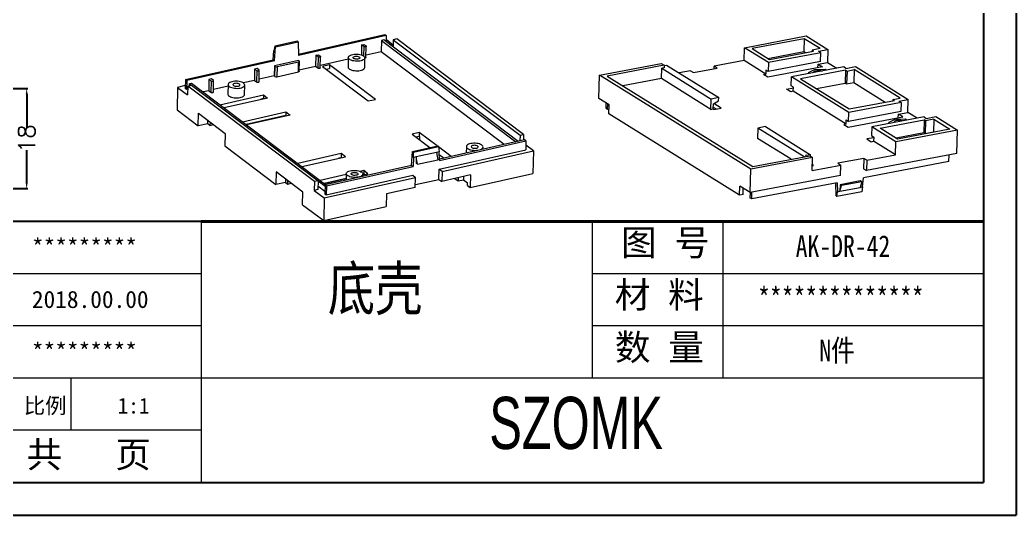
# Model space of a CAD drawing. Header units: inches. Extents: x 2723 to 3980, y 1126 to 1484.
# Drawn here: x 3466.8 to 3646.1, y 1128.8 to 1217.9 of the extents above; entities that cross this region are included whole.
import ezdxf

# ---------------------------------------------------------------- set-up
doc = ezdxf.new("R2010")
doc.units = ezdxf.units.IN
doc.header["$LTSCALE"] = 15
doc.layers.add('文字', color=81, linetype='Continuous')
doc.layers.add('粗实线', color=7, linetype='Continuous', lineweight=30)
doc.layers.add('细实线', color=3, linetype='Continuous', lineweight=9)
doc.styles.get("Standard").update_dxf_attribs({"font": 'txt', "bigfont": 'gbcbig.shx'})
doc.styles.add('宋体', font='', dxfattribs={"width": 0.8, "height": 3.5})
doc.styles.add('长仿宋', font='', dxfattribs={"width": 0.7, "height": 4})
doc.styles.get('宋体').set_extended_font_data('SimSun')
doc.styles.get('长仿宋').set_extended_font_data('SimSun')
doc.dimstyles.new('3', dxfattribs={"dimtxt": 3, "dimasz": 1, "dimexe": 0.18, "dimexo": 0.0625, "dimgap": 0.09, "dimtad": 0, "dimdsep": 46, "dimtxsty": 'Standard', "dimcen": 1, "dimclrd": 3, "dimclre": 3, "dimadec": 0, "dimazin": 2, "dimtfac": 1, "dimtofl": 0, "dimtmove": 0, "dimatfit": 3, "dimfxl": 1, "dimtolj": 1, "dimtzin": 0, "dimarcsym": 0})

# ---------------------------------------------------------------- blocks, each defined once
blk = doc.blocks.new('*D295')
at = {"color": 3, "lineweight": -2}
for p, q in [((3445.11, 1205.54), (3468.17, 1205.54)), ((3467.99, 1204.54), (3467.99, 1198.63)), ((3467.99, 1188.54), (3467.99, 1194.45)), ((3414.35, 1187.54), (3468.17, 1187.54))]:
    blk.add_line(p, q, dxfattribs=at)
at = {"color": 3}
for points in [[(3467.82, 1204.54), (3468.16, 1204.54), (3467.99, 1205.54)], [(3467.82, 1188.54), (3468.16, 1188.54), (3467.99, 1187.54)]]:
    blk.add_solid(points, dxfattribs=at)
at = {"layer": 'Defpoints', "color": 0}
for p in [(3445.05, 1205.54), (3467.99, 1205.54), (3414.29, 1187.54)]:
    blk.add_point(p, dxfattribs=at)
at = {"color": 0, "insert": (3467.99, 1196.54), "char_height": 3, "attachment_point": 5, "rotation": 90}
blk.add_mtext('\\A1;18', dxfattribs=at)

msp = doc.modelspace()

# ---------------------------------------------------------------- linework, layer by layer
for p, q in [((3646.14, 1375.276), (3646.14, 1128.767)), ((3640.271, 1369.406), (3640.271, 1134.636)), ((3499.409, 1181.59), (3428.978, 1181.59)), ((3306.528, 1134.636), (3640.271, 1134.636)), ((3297.506, 1128.767), (3646.14, 1128.767))]:
    msp.add_line(p, q)
at = {"color": 7, "linetype": 'Continuous', "lineweight": 15}
for p, q in [((3516.943, 1211.762), (3532.494, 1215.269)), ((3532.744, 1215.08), (3516.949, 1211.518)), ((3532.494, 1215.269), (3532.744, 1215.08)), ((3532.744, 1215.08), (3532.718, 1213.985)), ((3533.999, 1214.345), (3533.968, 1213.042)), ((3534.648, 1214.492), (3533.999, 1214.345)), ((3533.999, 1214.345), (3556.819, 1197.136)), ((3557.468, 1197.282), (3534.648, 1214.492)), ((3597.228, 1212.908), (3608.353, 1215.016)), ((3608.013, 1214.532), (3598.6, 1212.749)), ((3608.013, 1214.532), (3607.941, 1212.2)), ((3610.893, 1212.742), (3608.013, 1214.532)), ((3608.353, 1215.016), (3612.266, 1212.583)), ((3512.657, 1213.173), (3512.489, 1212.333)), ((3512.622, 1210.542), (3512.807, 1213.06)), ((3516.735, 1214.093), (3512.657, 1213.173)), ((3512.657, 1213.173), (3512.807, 1213.06)), ((3512.807, 1213.06), (3516.885, 1213.98)), ((3516.735, 1214.093), (3516.885, 1213.98)), ((3516.885, 1213.98), (3516.949, 1211.518)), ((3528.292, 1213.401), (3528.249, 1211.612)), ((3528.292, 1213.401), (3528.725, 1213.498)), ((3528.668, 1213.118), (3528.292, 1213.401)), ((3528.725, 1213.498), (3529.1, 1213.215)), ((3529.084, 1211.124), (3529.134, 1213.16)), ((3531.862, 1214.206), (3531.813, 1212.169)), ((3532.295, 1214.303), (3531.862, 1214.206)), ((3531.862, 1214.206), (3556.069, 1195.95)), ((3556.502, 1196.047), (3532.295, 1214.303)), ((3532.821, 1214.257), (3532.724, 1214.235)), ((3533.976, 1213.386), (3532.821, 1214.257)), ((3597.155, 1210.575), (3597.228, 1212.908)), ((3601.554, 1210.219), (3597.228, 1212.908)), ((3598.6, 1212.749), (3601.738, 1210.799)), ((3610.893, 1212.742), (3609.396, 1212.459)), ((3610.554, 1212.259), (3612.266, 1212.583)), ((3612.266, 1212.583), (3612.193, 1210.251)), ((3496.576, 1207.169), (3512.371, 1210.731)), ((3512.371, 1210.731), (3512.489, 1212.333)), ((3512.371, 1210.731), (3512.622, 1210.542)), ((3520.07, 1211.547), (3520.02, 1209.51)), ((3520.07, 1211.547), (3520.503, 1211.644)), ((3520.445, 1211.264), (3520.07, 1211.547)), ((3520.445, 1211.264), (3520.396, 1209.227)), ((3520.503, 1211.644), (3520.878, 1211.361)), ((3520.862, 1209.27), (3520.912, 1211.306)), ((3525.887, 1210.833), (3520.873, 1209.702)), ((3525.894, 1211.142), (3525.852, 1209.422)), ((3528.852, 1209.349), (3528.893, 1211.069)), ((3531.813, 1212.169), (3529.095, 1211.556)), ((3553.952, 1195.472), (3531.813, 1212.169)), ((3601.459, 1210.972), (3607.941, 1212.2)), ((3610.967, 1212.002), (3601.554, 1210.219)), ((3601.738, 1210.799), (3609.654, 1212.298)), ((3607.941, 1212.2), (3608.22, 1212.026)), ((3609.396, 1212.459), (3609.389, 1212.248)), ((3609.396, 1212.459), (3609.654, 1212.298)), ((3610.967, 1212.002), (3610.554, 1212.259)), ((3610.918, 1210.416), (3610.967, 1212.002)), ((3512.622, 1210.542), (3496.826, 1206.981)), ((3509.035, 1209.058), (3508.985, 1207.022)), ((3509.468, 1209.156), (3509.035, 1209.058)), ((3509.035, 1209.058), (3509.41, 1208.775)), ((3509.843, 1208.873), (3509.468, 1209.156)), ((3512.6, 1209.637), (3512.555, 1207.827)), ((3516.927, 1210.613), (3512.6, 1209.637)), ((3512.6, 1209.637), (3512.725, 1209.543)), ((3512.681, 1207.732), (3512.725, 1209.543)), ((3513.066, 1209.497), (3513.022, 1207.687)), ((3513.066, 1209.497), (3516.961, 1210.375)), ((3516.917, 1208.565), (3516.961, 1210.375)), ((3517.052, 1210.519), (3516.927, 1210.613)), ((3517.042, 1208.653), (3517.086, 1210.464)), ((3520.02, 1209.51), (3517.046, 1208.839)), ((3520.396, 1209.227), (3520.02, 1209.51)), ((3522.543, 1209.833), (3521.244, 1209.541)), ((3521.244, 1209.541), (3529.501, 1203.314)), ((3521.934, 1209.021), (3522.526, 1209.155)), ((3522.543, 1209.833), (3522.526, 1209.155)), ((3530.8, 1203.606), (3522.543, 1209.833)), ((3571.127, 1207.964), (3582.252, 1210.071)), ((3582.768, 1209.75), (3572.499, 1207.805)), ((3582.252, 1210.071), (3582.768, 1209.75)), ((3582.268, 1207.336), (3582.326, 1209.202)), ((3582.754, 1209.283), (3582.326, 1209.202)), ((3582.326, 1209.202), (3591.237, 1203.664)), ((3582.768, 1209.75), (3582.754, 1209.283)), ((3582.767, 1209.705), (3583.179, 1209.783)), ((3583.179, 1209.783), (3592.606, 1203.923)), ((3588.044, 1208.43), (3592.323, 1209.241)), ((3591.793, 1209.141), (3591.807, 1209.562)), ((3597.155, 1210.575), (3591.807, 1209.562)), ((3592.323, 1209.241), (3591.807, 1209.562)), ((3601.068, 1208.143), (3597.155, 1210.575)), ((3611.256, 1209.445), (3601.415, 1207.581)), ((3610.918, 1210.416), (3601.504, 1208.633)), ((3601.554, 1210.219), (3601.504, 1208.633)), ((3615.1, 1209.434), (3605.686, 1207.65)), ((3608.74, 1208.456), (3609.85, 1208.981)), ((3609.85, 1208.981), (3611.735, 1209.024)), ((3610.462, 1209.294), (3610.481, 1209.926)), ((3610.481, 1209.926), (3612.193, 1210.251)), ((3610.481, 1209.926), (3611.256, 1209.445)), ((3611.735, 1209.024), (3612.016, 1208.849)), ((3612.193, 1210.251), (3613.879, 1209.202)), ((3615.513, 1209.177), (3615.1, 1209.434)), ((3615.513, 1209.177), (3617.224, 1209.501)), ((3615.705, 1208.71), (3616.989, 1208.954)), ((3616.989, 1208.954), (3616.916, 1206.621)), ((3625.253, 1203.816), (3616.989, 1208.954)), ((3617.224, 1209.501), (3626.729, 1203.593)), ((3496.576, 1207.169), (3496.537, 1205.585)), ((3496.826, 1206.981), (3496.576, 1207.169)), ((3500.813, 1207.204), (3500.763, 1205.168)), ((3501.245, 1207.302), (3500.813, 1207.204)), ((3500.813, 1207.204), (3501.188, 1206.921)), ((3501.621, 1207.019), (3501.245, 1207.302)), ((3509.41, 1208.775), (3509.361, 1206.739)), ((3509.827, 1206.781), (3509.877, 1208.818)), ((3512.555, 1207.827), (3509.837, 1207.214)), ((3512.555, 1207.827), (3512.681, 1207.732)), ((3513.022, 1207.687), (3516.917, 1208.565)), ((3570.996, 1203.765), (3571.127, 1207.964)), ((3598.375, 1191.027), (3571.127, 1207.964)), ((3572.499, 1207.805), (3598.715, 1191.51)), ((3582.268, 1207.336), (3575.359, 1206.027)), ((3591.179, 1201.798), (3582.268, 1207.336)), ((3587.528, 1208.752), (3585.466, 1208.361)), ((3587.528, 1208.752), (3588.044, 1208.43)), ((3600.64, 1208.062), (3601.068, 1208.143)), ((3601.415, 1207.581), (3600.64, 1208.062)), ((3601.091, 1208.89), (3601.068, 1208.143)), ((3601.504, 1208.633), (3601.091, 1208.89)), ((3605.637, 1206.064), (3605.686, 1207.65)), ((3616.017, 1201.229), (3605.686, 1207.65)), ((3615.447, 1208.871), (3607.317, 1207.331)), ((3607.317, 1207.331), (3616.098, 1201.873)), ((3608.74, 1208.456), (3608.733, 1208.228)), ((3609.021, 1208.282), (3608.74, 1208.456)), ((3615.447, 1208.871), (3615.374, 1206.538)), ((3615.447, 1208.871), (3615.705, 1208.71)), ((3615.705, 1208.71), (3615.632, 1206.378)), ((3495.172, 1205.768), (3495.072, 1201.694)), ((3496.549, 1206.078), (3495.172, 1205.768)), ((3495.172, 1205.768), (3496.961, 1204.418)), ((3496.788, 1205.397), (3496.537, 1205.585)), ((3496.826, 1206.981), (3496.788, 1205.397)), ((3496.985, 1205.441), (3496.788, 1205.397)), ((3496.999, 1206.003), (3496.961, 1204.418)), ((3496.999, 1206.003), (3497.648, 1206.149)), ((3519.819, 1188.793), (3496.999, 1206.003)), ((3497.242, 1206.399), (3497.234, 1206.055)), ((3497.242, 1206.399), (3497.675, 1206.497)), ((3497.592, 1206.136), (3497.242, 1206.399)), ((3497.648, 1206.149), (3520.468, 1188.939)), ((3497.675, 1206.497), (3521.882, 1188.241)), ((3501.188, 1206.921), (3501.138, 1204.885)), ((3501.605, 1204.927), (3501.654, 1206.964)), ((3504.249, 1205.954), (3501.615, 1205.36)), ((3504.257, 1206.263), (3504.215, 1204.544)), ((3508.985, 1207.022), (3506.981, 1206.57)), ((3507.214, 1204.47), (3507.256, 1206.19)), ((3508.985, 1207.022), (3509.361, 1206.739)), ((3604.824, 1205.461), (3606.047, 1205.693)), ((3605.599, 1204.98), (3604.824, 1205.461)), ((3606.05, 1205.807), (3605.637, 1206.064)), ((3606.027, 1205.061), (3606.05, 1205.807)), ((3610.176, 1205.554), (3615.374, 1206.538)), ((3615.374, 1206.538), (3615.632, 1206.378)), ((3615.632, 1206.378), (3616.916, 1206.621)), ((3616.916, 1206.621), (3622.58, 1203.1)), ((3500.763, 1205.168), (3499.743, 1204.938)), ((3500.763, 1205.168), (3501.138, 1204.885)), ((3502.783, 1202.645), (3510.619, 1204.412)), ((3511.37, 1203.846), (3503.534, 1202.079)), ((3510.168, 1203.575), (3510.17, 1203.635)), ((3510.602, 1203.733), (3510.17, 1203.635)), ((3510.619, 1204.412), (3510.602, 1203.733)), ((3510.664, 1203.687), (3510.602, 1203.733)), ((3510.619, 1204.412), (3511.37, 1203.846)), ((3529.501, 1203.314), (3530.8, 1203.606)), ((3572.843, 1202.617), (3570.996, 1203.765)), ((3591.179, 1201.798), (3591.237, 1203.664)), ((3592.606, 1203.923), (3591.237, 1203.664)), ((3592.587, 1203.317), (3592.606, 1203.923)), ((3606.027, 1205.061), (3605.599, 1204.98)), ((3615.532, 1199.153), (3606.027, 1205.061)), ((3623.97, 1203.573), (3623.963, 1203.362)), ((3623.97, 1203.573), (3625.253, 1203.816)), ((3624.228, 1203.413), (3623.97, 1203.573)), ((3625.018, 1203.269), (3626.729, 1203.593)), ((3626.656, 1201.261), (3626.729, 1203.593)), ((3572.318, 1201.973), (3572.347, 1202.925)), ((3572.318, 1201.973), (3572.576, 1201.812)), ((3572.576, 1201.812), (3572.606, 1202.764)), ((3572.576, 1201.812), (3572.819, 1201.858)), ((3572.792, 1200.984), (3572.843, 1202.617)), ((3591.179, 1201.798), (3591.606, 1201.879)), ((3591.606, 1201.879), (3591.635, 1202.812)), ((3591.736, 1201.798), (3591.606, 1201.879)), ((3591.616, 1202.2), (3592.14, 1201.875)), ((3591.635, 1202.812), (3592.587, 1203.317)), ((3593.019, 1202.042), (3591.714, 1202.853)), ((3591.736, 1201.798), (3593.019, 1202.042)), ((3625.431, 1203.012), (3616.017, 1201.229)), ((3616.098, 1201.873), (3624.228, 1203.413)), ((3625.018, 1203.269), (3625.431, 1203.012)), ((3625.431, 1203.012), (3625.381, 1201.426)), ((3495.072, 1201.694), (3498.863, 1198.835)), ((3498.863, 1198.835), (3498.918, 1201.098)), ((3498.918, 1201.098), (3503.722, 1197.475)), ((3506.836, 1199.588), (3514.672, 1201.355)), ((3514.656, 1200.676), (3507.526, 1199.068)), ((3515.423, 1200.789), (3507.587, 1199.022)), ((3514.672, 1201.355), (3514.656, 1200.676)), ((3514.717, 1200.63), (3514.656, 1200.676)), ((3514.672, 1201.355), (3515.423, 1200.789)), ((3596.347, 1186.343), (3572.792, 1200.984)), ((3615.878, 1198.59), (3625.72, 1200.455)), ((3625.381, 1201.426), (3615.968, 1199.643)), ((3615.968, 1199.643), (3616.017, 1201.229)), ((3629.563, 1200.443), (3620.15, 1198.66)), ((3624.314, 1199.991), (3623.203, 1199.466)), ((3626.199, 1200.034), (3624.314, 1199.991)), ((3624.925, 1200.304), (3624.945, 1200.936)), ((3624.945, 1200.936), (3626.656, 1201.261)), ((3625.72, 1200.455), (3624.945, 1200.936)), ((3626.479, 1199.859), (3626.199, 1200.034)), ((3628.343, 1200.212), (3626.656, 1201.261)), ((3629.563, 1200.443), (3629.977, 1200.187)), ((3631.349, 1200.028), (3629.851, 1199.744)), ((3629.977, 1200.187), (3631.688, 1200.511)), ((3631.349, 1200.028), (3631.276, 1197.695)), ((3631.349, 1200.028), (3634.229, 1198.238)), ((3631.688, 1200.511), (3635.601, 1198.079)), ((3500.594, 1199.225), (3498.863, 1198.835)), ((3500.594, 1199.225), (3500.609, 1199.823)), ((3500.994, 1198.923), (3500.594, 1199.225)), ((3501.009, 1199.521), (3500.994, 1198.923)), ((3500.994, 1198.923), (3501.616, 1199.064)), ((3599.631, 1198.446), (3599.573, 1196.58)), ((3601, 1198.706), (3599.631, 1198.446)), ((3607.969, 1193.263), (3599.631, 1198.446)), ((3601, 1198.706), (3609.136, 1193.649)), ((3615.532, 1199.153), (3615.104, 1199.072)), ((3615.104, 1199.072), (3615.878, 1198.59)), ((3615.532, 1199.153), (3615.555, 1199.899)), ((3615.555, 1199.899), (3615.968, 1199.643)), ((3620.15, 1198.66), (3620.1, 1197.074)), ((3624.476, 1195.971), (3620.15, 1198.66)), ((3621.677, 1198.405), (3629.593, 1199.904)), ((3624.815, 1196.454), (3621.677, 1198.405)), ((3623.203, 1199.466), (3623.196, 1199.237)), ((3623.203, 1199.466), (3623.484, 1199.292)), ((3634.229, 1198.238), (3624.815, 1196.454)), ((3629.593, 1199.904), (3629.52, 1197.572)), ((3629.851, 1199.744), (3629.593, 1199.904)), ((3629.851, 1199.744), (3629.779, 1197.411)), ((3503.722, 1197.475), (3503.667, 1195.212)), ((3538.681, 1197.662), (3537.383, 1197.369)), ((3537.383, 1197.369), (3540.606, 1194.939)), ((3538.072, 1196.85), (3538.665, 1196.983)), ((3538.681, 1197.662), (3538.665, 1196.983)), ((3538.79, 1196.889), (3538.665, 1196.983)), ((3541.904, 1195.231), (3538.681, 1197.662)), ((3538.776, 1196.319), (3538.79, 1196.889)), ((3556.819, 1197.136), (3556.794, 1196.113)), ((3556.819, 1197.136), (3557.468, 1197.282)), ((3557.468, 1197.282), (3557.443, 1196.259)), ((3605.624, 1192.819), (3599.573, 1196.58)), ((3620.51, 1196.703), (3619.288, 1196.471)), ((3619.288, 1196.471), (3620.063, 1195.99)), ((3620.1, 1197.074), (3620.514, 1196.817)), ((3620.514, 1196.817), (3620.49, 1196.071)), ((3635.601, 1198.079), (3624.476, 1195.971)), ((3629.52, 1197.572), (3624.536, 1196.628)), ((3629.779, 1197.411), (3629.52, 1197.572)), ((3631.276, 1197.695), (3629.779, 1197.411)), ((3631.297, 1197.682), (3631.276, 1197.695)), ((3635.47, 1193.88), (3635.601, 1198.079)), ((3503.667, 1195.212), (3512.875, 1188.268)), ((3537.487, 1194.235), (3541.998, 1195.252)), ((3537.637, 1194.122), (3542.148, 1195.139)), ((3541.998, 1195.252), (3542.148, 1195.139)), ((3542.148, 1195.139), (3542.271, 1194.169)), ((3544.432, 1193.325), (3542.16, 1195.038)), ((3557.641, 1196.304), (3542.306, 1192.846)), ((3542.312, 1192.602), (3557.891, 1196.115)), ((3547.162, 1195.103), (3547.134, 1193.935)), ((3550.151, 1194.615), (3550.162, 1195.03)), ((3557.891, 1196.115), (3557.641, 1196.304)), ((3557.891, 1196.115), (3557.852, 1194.531)), ((3559.218, 1194.349), (3557.873, 1195.364)), ((3620.063, 1195.99), (3620.49, 1196.071)), ((3624.403, 1193.638), (3620.49, 1196.071)), ((3624.403, 1193.638), (3624.476, 1195.971)), ((3524.631, 1193.844), (3516.795, 1192.078)), ((3517.546, 1191.511), (3525.382, 1193.278)), ((3524.182, 1193.068), (3524.18, 1193.007)), ((3524.182, 1193.068), (3524.614, 1193.165)), ((3524.631, 1193.844), (3524.614, 1193.165)), ((3524.614, 1193.165), (3524.676, 1193.119)), ((3525.382, 1193.278), (3524.631, 1193.844)), ((3537.301, 1191.718), (3537.487, 1194.235)), ((3537.487, 1194.235), (3537.637, 1194.122)), ((3537.67, 1193.131), (3537.552, 1191.529)), ((3537.67, 1193.131), (3537.637, 1194.122)), ((3538.131, 1193.235), (3537.67, 1193.131)), ((3538.131, 1193.235), (3538.104, 1192.104)), ((3541.81, 1194.065), (3538.131, 1193.235)), ((3538.354, 1191.915), (3538.131, 1193.235)), ((3542.271, 1194.169), (3541.81, 1194.065)), ((3541.81, 1194.065), (3542.032, 1192.744)), ((3542.312, 1192.602), (3542.271, 1194.169)), ((3542.273, 1191.018), (3557.852, 1194.531)), ((3542.284, 1193.673), (3543.133, 1193.033)), ((3542.774, 1190.641), (3559.218, 1194.349)), ((3559.218, 1194.349), (3559.119, 1190.275)), ((3609.5, 1193.134), (3598.375, 1191.027)), ((3598.715, 1191.51), (3608.984, 1193.455)), ((3609.136, 1193.649), (3608.194, 1193.47)), ((3608.194, 1193.47), (3608.397, 1193.344)), ((3608.984, 1193.455), (3609.5, 1193.134)), ((3609.127, 1193.366), (3609.136, 1193.649)), ((3609.428, 1190.801), (3609.5, 1193.134)), ((3618.752, 1192.987), (3614.046, 1192.095)), ((3618.752, 1192.987), (3618.694, 1191.121)), ((3619.269, 1192.666), (3618.752, 1192.987)), ((3635.47, 1193.88), (3619.211, 1190.8)), ((3619.269, 1192.666), (3624.403, 1193.638)), ((3634.047, 1192.406), (3634.085, 1193.617)), ((3537.301, 1191.718), (3521.722, 1188.205)), ((3521.973, 1188.016), (3537.552, 1191.529)), ((3537.301, 1191.718), (3537.552, 1191.529)), ((3538.354, 1191.915), (3538.104, 1192.104)), ((3538.354, 1191.915), (3542.032, 1192.744)), ((3542.229, 1189.208), (3542.273, 1191.018)), ((3542.774, 1190.641), (3542.273, 1191.018)), ((3598.245, 1186.828), (3598.375, 1191.027)), ((3609.428, 1190.801), (3614.562, 1191.774)), ((3609.454, 1191.644), (3609.678, 1191.687)), ((3609.678, 1191.687), (3609.459, 1191.823)), ((3614.046, 1192.095), (3614.562, 1191.774)), ((3614.504, 1189.908), (3614.562, 1191.774)), ((3634.047, 1192.406), (3618.643, 1189.488)), ((3618.694, 1191.121), (3619.211, 1190.8)), ((3619.269, 1192.666), (3619.211, 1190.8)), ((3512.93, 1190.531), (3512.875, 1188.268)), ((3517.734, 1186.908), (3512.93, 1190.531)), ((3514.621, 1189.256), (3514.606, 1188.658)), ((3525.521, 1190.074), (3520.848, 1189.021)), ((3521.538, 1188.501), (3525.505, 1189.395)), ((3521.569, 1185.859), (3538.013, 1189.567)), ((3521.599, 1188.454), (3525.503, 1189.335)), ((3521.934, 1186.432), (3537.513, 1189.945)), ((3525.525, 1190.224), (3525.497, 1189.056)), ((3528.684, 1190.787), (3528.029, 1190.64)), ((3528.514, 1189.736), (3528.524, 1190.151)), ((3528.521, 1190.015), (3529.435, 1190.221)), ((3528.522, 1190.076), (3528.668, 1190.109)), ((3528.684, 1190.787), (3528.668, 1190.109)), ((3528.668, 1190.109), (3528.729, 1190.062)), ((3529.435, 1190.221), (3528.684, 1190.787)), ((3537.513, 1189.945), (3538.013, 1189.567)), ((3537.969, 1187.757), (3538.013, 1189.567)), ((3537.981, 1188.25), (3542.229, 1189.208)), ((3542.229, 1189.208), (3542.73, 1188.83)), ((3542.774, 1190.641), (3542.73, 1188.83)), ((3547.923, 1190.001), (3542.73, 1188.83)), ((3545.089, 1189.362), (3545.675, 1188.92)), ((3545.69, 1189.498), (3545.675, 1188.92)), ((3546.642, 1189.712), (3546.627, 1189.134)), ((3547.868, 1187.738), (3559.119, 1190.275)), ((3547.923, 1190.001), (3547.868, 1187.738)), ((3614.504, 1189.908), (3598.245, 1186.828)), ((3618.514, 1187.84), (3618.643, 1189.488)), ((3514.606, 1188.658), (3512.875, 1188.268)), ((3514.606, 1188.658), (3515.006, 1188.356)), ((3515.006, 1188.356), (3515.021, 1188.954)), ((3515.006, 1188.356), (3515.628, 1188.496)), ((3519.819, 1188.793), (3519.78, 1187.209)), ((3520.468, 1188.939), (3519.819, 1188.793)), ((3520.468, 1188.939), (3520.429, 1187.355)), ((3521.694, 1187.037), (3520.444, 1187.979)), ((3521.716, 1187.942), (3520.466, 1188.885)), ((3521.722, 1188.205), (3521.684, 1186.621)), ((3521.722, 1188.205), (3521.973, 1188.016)), ((3521.973, 1188.016), (3521.934, 1186.432)), ((3537.969, 1187.757), (3532.776, 1186.586)), ((3545.675, 1188.92), (3546.627, 1189.134)), ((3546.627, 1189.134), (3547.378, 1188.568)), ((3547.367, 1188.116), (3547.378, 1188.568)), ((3547.367, 1188.116), (3547.868, 1187.738)), ((3596.347, 1186.343), (3596.398, 1187.976)), ((3598.245, 1186.828), (3596.398, 1187.976)), ((3596.989, 1186.464), (3597.024, 1187.587)), ((3613.937, 1188.596), (3598.533, 1185.678)), ((3613.722, 1186.214), (3613.682, 1188.548)), ((3613.937, 1188.596), (3613.964, 1186.978)), ((3614.457, 1188.231), (3614.421, 1187.065)), ((3614.421, 1187.065), (3614.715, 1188.07)), ((3614.421, 1187.065), (3618.058, 1187.754)), ((3618.094, 1188.92), (3614.457, 1188.231)), ((3614.715, 1188.07), (3614.457, 1188.231)), ((3618.352, 1188.759), (3614.715, 1188.07)), ((3618.352, 1188.759), (3618.058, 1187.754)), ((3618.058, 1187.754), (3618.514, 1187.84)), ((3618.352, 1188.759), (3618.094, 1188.92)), ((3618.514, 1187.84), (3618.337, 1186.963)), ((3517.679, 1184.645), (3517.734, 1186.908)), ((3520.429, 1187.355), (3519.78, 1187.209)), ((3519.78, 1187.209), (3521.569, 1185.859)), ((3521.569, 1185.859), (3521.47, 1181.786)), ((3521.684, 1186.621), (3521.934, 1186.432)), ((3532.776, 1186.586), (3532.721, 1184.323)), ((3596.989, 1186.464), (3596.347, 1186.343)), ((3598.275, 1185.839), (3598.306, 1186.839)), ((3598.533, 1185.678), (3598.275, 1185.839)), ((3598.533, 1185.678), (3598.571, 1186.889)), ((3613.722, 1186.214), (3613.877, 1186.118)), ((3613.877, 1186.118), (3613.964, 1186.978)), ((3618.337, 1186.963), (3613.877, 1186.118)), ((3613.964, 1186.978), (3614.421, 1187.065)), ((3517.679, 1184.645), (3521.47, 1181.786)), ((3521.47, 1181.786), (3532.721, 1184.323))]:
    msp.add_line(p, q, dxfattribs=at)
at = {"color": 8, "linetype": 'Continuous', "lineweight": 15}
msp.add_line((3528.668, 1213.118), (3528.627, 1211.444), dxfattribs=at)
at = {"color": 7, "linetype": 'Continuous', "lineweight": 15, "flags": 128}
for points in [[(3529.1, 1213.215), (3529.132, 1213.175), (3529.125, 1213.134), (3529.082, 1213.098), (3529.009, 1213.072), (3528.917, 1213.061), (3528.819, 1213.065), (3528.732, 1213.085), (3528.668, 1213.118)], [(3520.878, 1211.361), (3520.909, 1211.321), (3520.903, 1211.28), (3520.86, 1211.244), (3520.787, 1211.218), (3520.694, 1211.207), (3520.597, 1211.211), (3520.51, 1211.231), (3520.445, 1211.264)], [(3526.096, 1210.813), (3525.982, 1210.919), (3525.915, 1211.031), (3525.894, 1211.145), (3525.922, 1211.258), (3525.998, 1211.366), (3526.118, 1211.466), (3526.279, 1211.554), (3526.476, 1211.628), (3526.702, 1211.685), (3526.951, 1211.723), (3527.214, 1211.742), (3527.483, 1211.74), (3527.749, 1211.717), (3528.003, 1211.675), (3528.238, 1211.615), (3528.446, 1211.539), (3528.62, 1211.448), (3528.754, 1211.347), (3528.845, 1211.237), (3528.889, 1211.124), (3528.885, 1211.01), (3528.834, 1210.899), (3528.736, 1210.795), (3528.594, 1210.7), (3528.415, 1210.619), (3528.202, 1210.553), (3527.963, 1210.506), (3527.707, 1210.477), (3527.44, 1210.469), (3527.171, 1210.481), (3526.91, 1210.513), (3526.664, 1210.564), (3526.442, 1210.633), (3526.251, 1210.717), (3526.096, 1210.813)], [(3526.853, 1210.984), (3526.787, 1211.055), (3526.77, 1211.131), (3526.803, 1211.204), (3526.885, 1211.27), (3527.007, 1211.322), (3527.161, 1211.357), (3527.334, 1211.371), (3527.512, 1211.364), (3527.68, 1211.336), (3527.825, 1211.289), (3527.935, 1211.228), (3528.001, 1211.156), (3528.018, 1211.081), (3527.985, 1211.008), (3527.903, 1210.942), (3527.78, 1210.89), (3527.627, 1210.855), (3527.454, 1210.841), (3527.276, 1210.848), (3527.108, 1210.876), (3526.963, 1210.922), (3526.853, 1210.984)], [(3529.084, 1211.124), (3529.076, 1211.097), (3529.033, 1211.061), (3528.959, 1211.035), (3528.892, 1211.025)], [(3516.961, 1210.375), (3517.001, 1210.387), (3517.034, 1210.401), (3517.06, 1210.418), (3517.077, 1210.438), (3517.085, 1210.458), (3517.084, 1210.479), (3517.072, 1210.499), (3517.052, 1210.519)], [(3520.862, 1209.27), (3520.854, 1209.243), (3520.811, 1209.207), (3520.737, 1209.181), (3520.645, 1209.17), (3520.548, 1209.174), (3520.46, 1209.194), (3520.396, 1209.227)], [(3525.852, 1209.422), (3525.857, 1209.368), (3525.901, 1209.254), (3525.992, 1209.145), (3526.126, 1209.044), (3526.3, 1208.953), (3526.508, 1208.877), (3526.743, 1208.816), (3526.997, 1208.774), (3527.263, 1208.752), (3527.532, 1208.75), (3527.795, 1208.769), (3528.044, 1208.807), (3528.27, 1208.864), (3528.467, 1208.938), (3528.628, 1209.026), (3528.748, 1209.126), (3528.824, 1209.234), (3528.852, 1209.347), (3528.852, 1209.349)], [(3509.41, 1208.775), (3509.475, 1208.743), (3509.562, 1208.723), (3509.659, 1208.718), (3509.752, 1208.73), (3509.825, 1208.756), (3509.868, 1208.792), (3509.874, 1208.833), (3509.843, 1208.873)], [(3517.042, 1208.653), (3517.041, 1208.647), (3517.033, 1208.627), (3517.016, 1208.608), (3516.99, 1208.591), (3516.957, 1208.576), (3516.917, 1208.565)], [(3609.791, 1208.428), (3609.767, 1208.462), (3609.751, 1208.535), (3609.782, 1208.606), (3609.859, 1208.672), (3609.977, 1208.728), (3610.13, 1208.772), (3610.31, 1208.801), (3610.506, 1208.813), (3610.71, 1208.809), (3610.908, 1208.789), (3611.091, 1208.752), (3611.246, 1208.704)], [(3501.188, 1206.921), (3501.252, 1206.889), (3501.34, 1206.869), (3501.437, 1206.864), (3501.529, 1206.876), (3501.603, 1206.902), (3501.646, 1206.938), (3501.652, 1206.979), (3501.621, 1207.019)], [(3507.055, 1206.52), (3506.9, 1206.616), (3506.708, 1206.7), (3506.486, 1206.769), (3506.24, 1206.82), (3505.979, 1206.852), (3505.711, 1206.864), (3505.444, 1206.856), (3505.187, 1206.827), (3504.948, 1206.779), (3504.736, 1206.714), (3504.556, 1206.632), (3504.415, 1206.538), (3504.317, 1206.434), (3504.265, 1206.323), (3504.261, 1206.209), (3504.305, 1206.095), (3504.396, 1205.986), (3504.531, 1205.885), (3504.705, 1205.794), (3504.912, 1205.718), (3505.147, 1205.657), (3505.402, 1205.615), (3505.668, 1205.593), (3505.936, 1205.591), (3506.199, 1205.61), (3506.448, 1205.648), (3506.675, 1205.705), (3506.872, 1205.779), (3507.033, 1205.867), (3507.153, 1205.967), (3507.228, 1206.075), (3507.256, 1206.188), (3507.236, 1206.302), (3507.168, 1206.414), (3507.055, 1206.52)], [(3506.297, 1206.349), (3506.187, 1206.41), (3506.042, 1206.457), (3505.874, 1206.485), (3505.697, 1206.492), (3505.524, 1206.478), (3505.37, 1206.443), (3505.247, 1206.391), (3505.166, 1206.325), (3505.132, 1206.252), (3505.149, 1206.176), (3505.215, 1206.105), (3505.326, 1206.043), (3505.47, 1205.997), (3505.639, 1205.969), (3505.816, 1205.962), (3505.989, 1205.976), (3506.143, 1206.011), (3506.266, 1206.063), (3506.347, 1206.129), (3506.381, 1206.202), (3506.364, 1206.278), (3506.297, 1206.349)], [(3509.361, 1206.739), (3509.425, 1206.706), (3509.512, 1206.686), (3509.61, 1206.682), (3509.702, 1206.693), (3509.775, 1206.719), (3509.818, 1206.755), (3509.827, 1206.781)], [(3501.138, 1204.885), (3501.203, 1204.852), (3501.29, 1204.832), (3501.388, 1204.828), (3501.48, 1204.839), (3501.553, 1204.865), (3501.596, 1204.901), (3501.605, 1204.927)], [(3504.215, 1204.544), (3504.219, 1204.489), (3504.263, 1204.375), (3504.354, 1204.266), (3504.489, 1204.165), (3504.663, 1204.074), (3504.871, 1203.998), (3505.105, 1203.937), (3505.36, 1203.896), (3505.626, 1203.873), (3505.895, 1203.871), (3506.157, 1203.89), (3506.406, 1203.928), (3506.633, 1203.985), (3506.83, 1204.059), (3506.991, 1204.147), (3507.111, 1204.247), (3507.186, 1204.355), (3507.214, 1204.468), (3507.214, 1204.47)], [(3625.709, 1199.713), (3625.555, 1199.762), (3625.372, 1199.798), (3625.173, 1199.819), (3624.97, 1199.823), (3624.773, 1199.81), (3624.594, 1199.781), (3624.441, 1199.738), (3624.323, 1199.681), (3624.246, 1199.616), (3624.214, 1199.545), (3624.23, 1199.472), (3624.254, 1199.438)], [(3547.364, 1194.773), (3547.519, 1194.677), (3547.71, 1194.593), (3547.932, 1194.525), (3548.178, 1194.473), (3548.439, 1194.441), (3548.708, 1194.429), (3548.975, 1194.437), (3549.232, 1194.466), (3549.47, 1194.514), (3549.683, 1194.579), (3549.862, 1194.661), (3550.004, 1194.755), (3550.102, 1194.859), (3550.153, 1194.97), (3550.157, 1195.084), (3550.113, 1195.198), (3550.022, 1195.307), (3549.888, 1195.408), (3549.714, 1195.499), (3549.506, 1195.576), (3549.271, 1195.636), (3549.017, 1195.678), (3548.751, 1195.7), (3548.482, 1195.702), (3548.219, 1195.683), (3547.97, 1195.645), (3547.744, 1195.588), (3547.547, 1195.514), (3547.386, 1195.426), (3547.266, 1195.326), (3547.19, 1195.218), (3547.162, 1195.105), (3547.183, 1194.991), (3547.251, 1194.879), (3547.364, 1194.773)], [(3548.121, 1194.944), (3548.231, 1194.883), (3548.376, 1194.836), (3548.544, 1194.808), (3548.722, 1194.801), (3548.895, 1194.815), (3549.049, 1194.85), (3549.171, 1194.902), (3549.253, 1194.968), (3549.286, 1195.041), (3549.269, 1195.117), (3549.203, 1195.188), (3549.093, 1195.25), (3548.948, 1195.296), (3548.78, 1195.324), (3548.602, 1195.331), (3548.429, 1195.317), (3548.275, 1195.282), (3548.153, 1195.23), (3548.071, 1195.165), (3548.038, 1195.091), (3548.055, 1195.016), (3548.121, 1194.944)], [(3528.323, 1190.48), (3528.436, 1190.374), (3528.504, 1190.262), (3528.524, 1190.148), (3528.496, 1190.035), (3528.421, 1189.927), (3528.301, 1189.827), (3528.14, 1189.739), (3527.943, 1189.666), (3527.716, 1189.609), (3527.467, 1189.57), (3527.204, 1189.552), (3526.936, 1189.554), (3526.67, 1189.576), (3526.415, 1189.618), (3526.181, 1189.678), (3525.973, 1189.754), (3525.799, 1189.845), (3525.664, 1189.946), (3525.573, 1190.056), (3525.529, 1190.169), (3525.533, 1190.283), (3525.585, 1190.394), (3525.683, 1190.498), (3525.824, 1190.593), (3526.004, 1190.674), (3526.216, 1190.74), (3526.455, 1190.788), (3526.712, 1190.816), (3526.979, 1190.824), (3527.247, 1190.812), (3527.508, 1190.78), (3527.754, 1190.729), (3527.976, 1190.66), (3528.168, 1190.576), (3528.323, 1190.48)], [(3527.565, 1190.309), (3527.632, 1190.238), (3527.649, 1190.162), (3527.615, 1190.089), (3527.534, 1190.023), (3527.411, 1189.971), (3527.257, 1189.936), (3527.084, 1189.922), (3526.907, 1189.929), (3526.739, 1189.957), (3526.594, 1190.004), (3526.484, 1190.065), (3526.417, 1190.137), (3526.4, 1190.212), (3526.434, 1190.286), (3526.515, 1190.351), (3526.638, 1190.403), (3526.792, 1190.438), (3526.965, 1190.452), (3527.142, 1190.445), (3527.31, 1190.417), (3527.455, 1190.371), (3527.565, 1190.309)]]:
    msp.add_lwpolyline(points, dxfattribs=at)
at = {"color": 7, "linetype": 'Continuous', "lineweight": 15}
for centre in [(3512.953, 1209.952), (3512.909, 1208.141)]:
    msp.add_arc(centre, 0.468, 240.81679, 283.98367, dxfattribs=at)
at = {"layer": '粗实线', "color": 7, "lineweight": 40}
msp.add_line((3640.271, 1181.59), (3499.409, 1181.59), dxfattribs=at)
at = {"layer": '细实线', "color": 7}
for p, q in [((3499.409, 1181.59), (3499.409, 1134.636)), ((3569.84, 1181.59), (3569.84, 1153.418)), ((3593.317, 1181.59), (3593.317, 1153.616)), ((3499.409, 1172.199), (3428.978, 1172.199)), ((3640.271, 1172.199), (3569.84, 1172.199)), ((3499.409, 1162.809), (3428.978, 1162.809)), ((3640.271, 1162.809), (3569.84, 1162.809)), ((3640.271, 1153.418), (3428.978, 1153.418)), ((3475.932, 1153.418), (3475.932, 1144.027)), ((3499.409, 1144.027), (3428.978, 1144.027))]:
    msp.add_line(p, q, dxfattribs=at)

# ---------------------------------------------------------------- texts
at = {"char_height": 3.08832, "width": 1755.24956, "attachment_point": 1}
for s, insert in [('{\\fSimHei|b0|i0|c134|p49;*********}', (3468.928, 1178.528)), ('{\\fSimHei|b0|i0|c134|p49;2018.00.00}', (3468.928, 1169.137)), ('{\\fSimHei|b0|i0|c134|p49;*********}', (3468.928, 1159.746))]:
    msp.add_mtext(s, dxfattribs=dict(at, insert=insert))
at = {"layer": '文字', "color": 0, "attachment_point": 1, "style": '宋体'}
for s, insert, char_height, width in [('{\\H1.111x;AK-DR-42}', (3606.456, 1179.137), 3.52155, 40.71307), ('底壳', (3522.205, 1173.483), 7.8257, 100.04833), ('{\\H1.111x;**************}', (3599.682, 1169.746), 3.52155, 40.71307), ('{\\H1.111x;N件}', (3610.716, 1160.356), 3.52155, 40.71307)]:
    msp.add_mtext(s, dxfattribs=dict(at, insert=insert, char_height=char_height, width=width))
at = {"layer": '粗实线', "insert": (3551.287, 1150.055), "char_height": 9.3908, "width": 105.30853, "attachment_point": 1, "style": '长仿宋'}
msp.add_mtext('{\\fSTXinwei|b0|i0|c134|p2;SZOMK}', dxfattribs=at)
at = {"layer": '细实线', "color": 7, "attachment_point": 1}
for s, insert, char_height, width in [('{\\fSimSun|b0|i0|c134|p54;图 号}', (3575.003, 1180.165), 4.6954, 23.477), ('{\\fSimSun|b0|i0|c134|p54;材 料   }', (3573.89, 1170.774), 4.6954, 23.477), ('{\\fSimSun|b0|i0|c134|p54;数 量}', (3573.912, 1161.337), 4.6954, 21.21441), ('{\\fSimSun|b0|i0|c134|p54;比例}', (3467.48, 1149.861), 2.81724, 12.36681), ('{\\fSimSun|b0|i0|c134|p54;1:1}', (3484.354, 1149.861), 2.81724, 12.36681), ('{\\fSimSun|b0|i0|c134|p54; 共   页}', (3464.768, 1142.014), 4.6954, 35.2155)]:
    msp.add_mtext(s, dxfattribs=dict(at, insert=insert, char_height=char_height, width=width))

# ---------------------------------------------------------------- dimensions: what is measured, and where the dimension line sits
dim = msp.add_linear_dim(base=(3467.992, 1205.542), p1=(3414.286, 1187.542), p2=(3445.052, 1205.542), angle=90, dimstyle='3')
dim.commit()
dim.dimension.update_dxf_attribs({"geometry": '*D295', "text_midpoint": (3467.992, 1196.542)})

doc.saveas('drawing.dxf')
